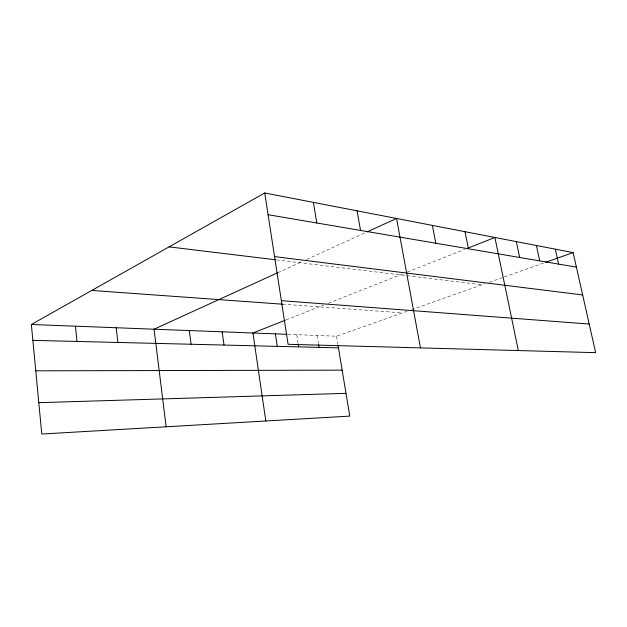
<?xml version="1.0" encoding="UTF-8"?>
<svg xmlns="http://www.w3.org/2000/svg" width="627" height="627" viewBox="0 0 627 627"><rect width="100%" height="100%" fill="white"/><g stroke="black" fill="none" stroke-linecap="round" stroke-linejoin="round"><path stroke-width="0.47" stroke-dasharray="3.13 2.35" d="M277.863 272.659L302.324 261.49M306.728 259.476L365.416 232.672M286.194 319.864L323.72 305.051M328.258 303.256L402.863 273.803M407.338 272.04L464.897 249.311M287.973 334.348L336.519 336.213L407.088 311.274M411.563 309.691L484.734 283.835M489.209 282.252L503.536 277.189M504.437 276.875L543.766 262.979M282.463 304.189L402.612 312.857M276.507 259.892L482.045 284.783M336.519 336.213L337.859 344.278M317.082 335.461L318.414 343.714M296.712 334.685L298.037 343.134"/><path stroke-width="0.94" d="M338.008 345.171L349.764 416.109L41.79 434.025L31.35 324.488L264.735 192.975L573.133 252.603L595.65 352.656L288.091 344.301L264.735 192.975M277.863 272.659L154.062 329.199L166.131 426.791M367.195 231.865L396.546 218.455L420.458 347.899M285.316 320.217L252.924 333L265.817 420.991M466.715 248.598L494.891 237.476L518.333 350.556M545.6 262.329L573.133 252.603M38.796 402.675L345.994 393.348M35.763 370.831L342.146 370.149M32.863 340.367L338.447 347.86M31.35 324.488L287.009 334.309M91.761 290.442L282.463 304.189M281.351 300.662L589.215 324.049M169.078 246.873L275.543 259.774M274.555 256.608L582.671 294.972M268.09 214.716L576.401 267.126M555.318 249.154L558.618 264.108M536.414 245.502L539.745 260.895M516.311 241.614L519.673 257.485M465.007 231.692L468.432 248.77M432.356 225.383L435.796 243.229M357.084 210.829L360.525 230.43M313.39 202.38L316.8 222.993M318.563 344.631L319.002 347.382M298.186 344.066L298.624 346.888M275.355 333.862L277.252 346.363M222.177 331.816L224.027 345.054M189.299 330.554L191.102 344.247M116.199 327.749L117.892 342.452M75.412 326.181L77.027 341.449"/></g></svg>
